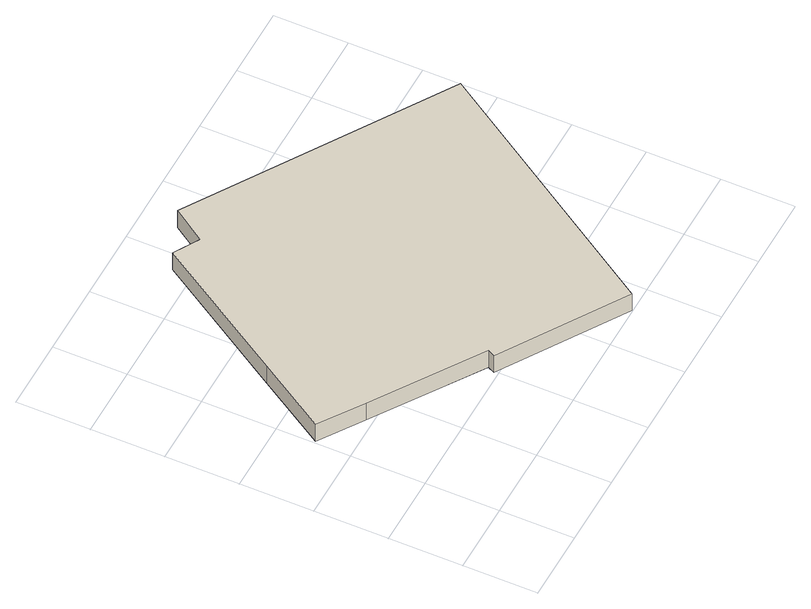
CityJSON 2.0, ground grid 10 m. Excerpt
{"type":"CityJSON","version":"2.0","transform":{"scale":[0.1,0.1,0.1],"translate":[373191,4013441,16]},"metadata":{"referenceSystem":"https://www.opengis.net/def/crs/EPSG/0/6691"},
"CityObjects":{
"building1":{"type":"Building","attributes":{"枝番":1,"利根川水系渡良瀬川洪水浸水想定区域（計画規模）.規模":"L1","利根川水系渡良瀬川洪水浸水想定区域（計画規模）.浸水ランク":"2","利根川水系渡良瀬川洪水浸水想定区域（計画規模）.浸水深":1.01,"利根川水系渡良瀬川洪水浸水想定区域（計画規模）.継続時間":5,"利根川水系渡良瀬川洪水浸水想定区域（想定最大規模）.規模":"L2","利根川水系渡良瀬川洪水浸水想定区域（想定最大規模）.浸水ランク":"2","利根川水系渡良瀬川洪水浸水想定区域（想定最大規模）.浸水深":1.66,"利根川水系渡良瀬川洪水浸水想定区域（想定最大規模）.継続時間":84.4,"利根川水系矢場川洪水浸水想定区域（想定最大規模）.規模":"L2","利根川水系矢場川洪水浸水想定区域（想定最大規模）.浸水ランク":"1","利根川水系矢場川洪水浸水想定区域（想定最大規模）.浸水深":0.35,"利根川水系多々良川洪水浸水想定区域（想定最大規模）.規模":"L2","利根川水系多々良川洪水浸水想定区域（想定最大規模）.浸水ランク":"1","利根川水系多々良川洪水浸水想定区域（想定最大規模）.浸水深":0.3,"利根川水系利根川洪水浸水想定区域（計画規模）.規模":"L1","利根川水系利根川洪水浸水想定区域（計画規模）.浸水ランク":"2","利根川水系利根川洪水浸水想定区域（計画規模）.浸水深":2.5,"利根川水系利根川洪水浸水想定区域（想定最大規模）.規模":"L2","利根川水系利根川洪水浸水想定区域（想定最大規模）.浸水ランク":"3","利根川水系利根川洪水浸水想定区域（想定最大規模）.浸水深":4.73,"BuildingDetails.prefecture":"10","BuildingDetails.city":"10207"},"geometry":[{"type":"Solid","lod":"1","boundaries":[[[[0,1,2,3,4,5,6,7,8,9]],[[8,10,11,9]],[[7,12,10,8]],[[6,13,12,7]],[[5,14,13,6]],[[4,15,14,5]],[[3,16,15,4]],[[2,17,16,3]],[[1,18,17,2]],[[0,19,18,1]],[[9,11,19,0]],[[10,12,13,14,15,16,17,18,19,11]]]]}]}
},
"vertices":[
[62,344,7],[177,527,7],[211,507,7],[241,552,7],[577,338,7],[362,2,7],[198,106,7],[203,116,7],[61,210,7],[3,249,7],[61,210,37],[3,249,37],[203,116,37],[198,106,37],[362,2,37],[577,338,37],[241,552,37],[211,507,37],[177,527,37],[62,344,37]
]}
